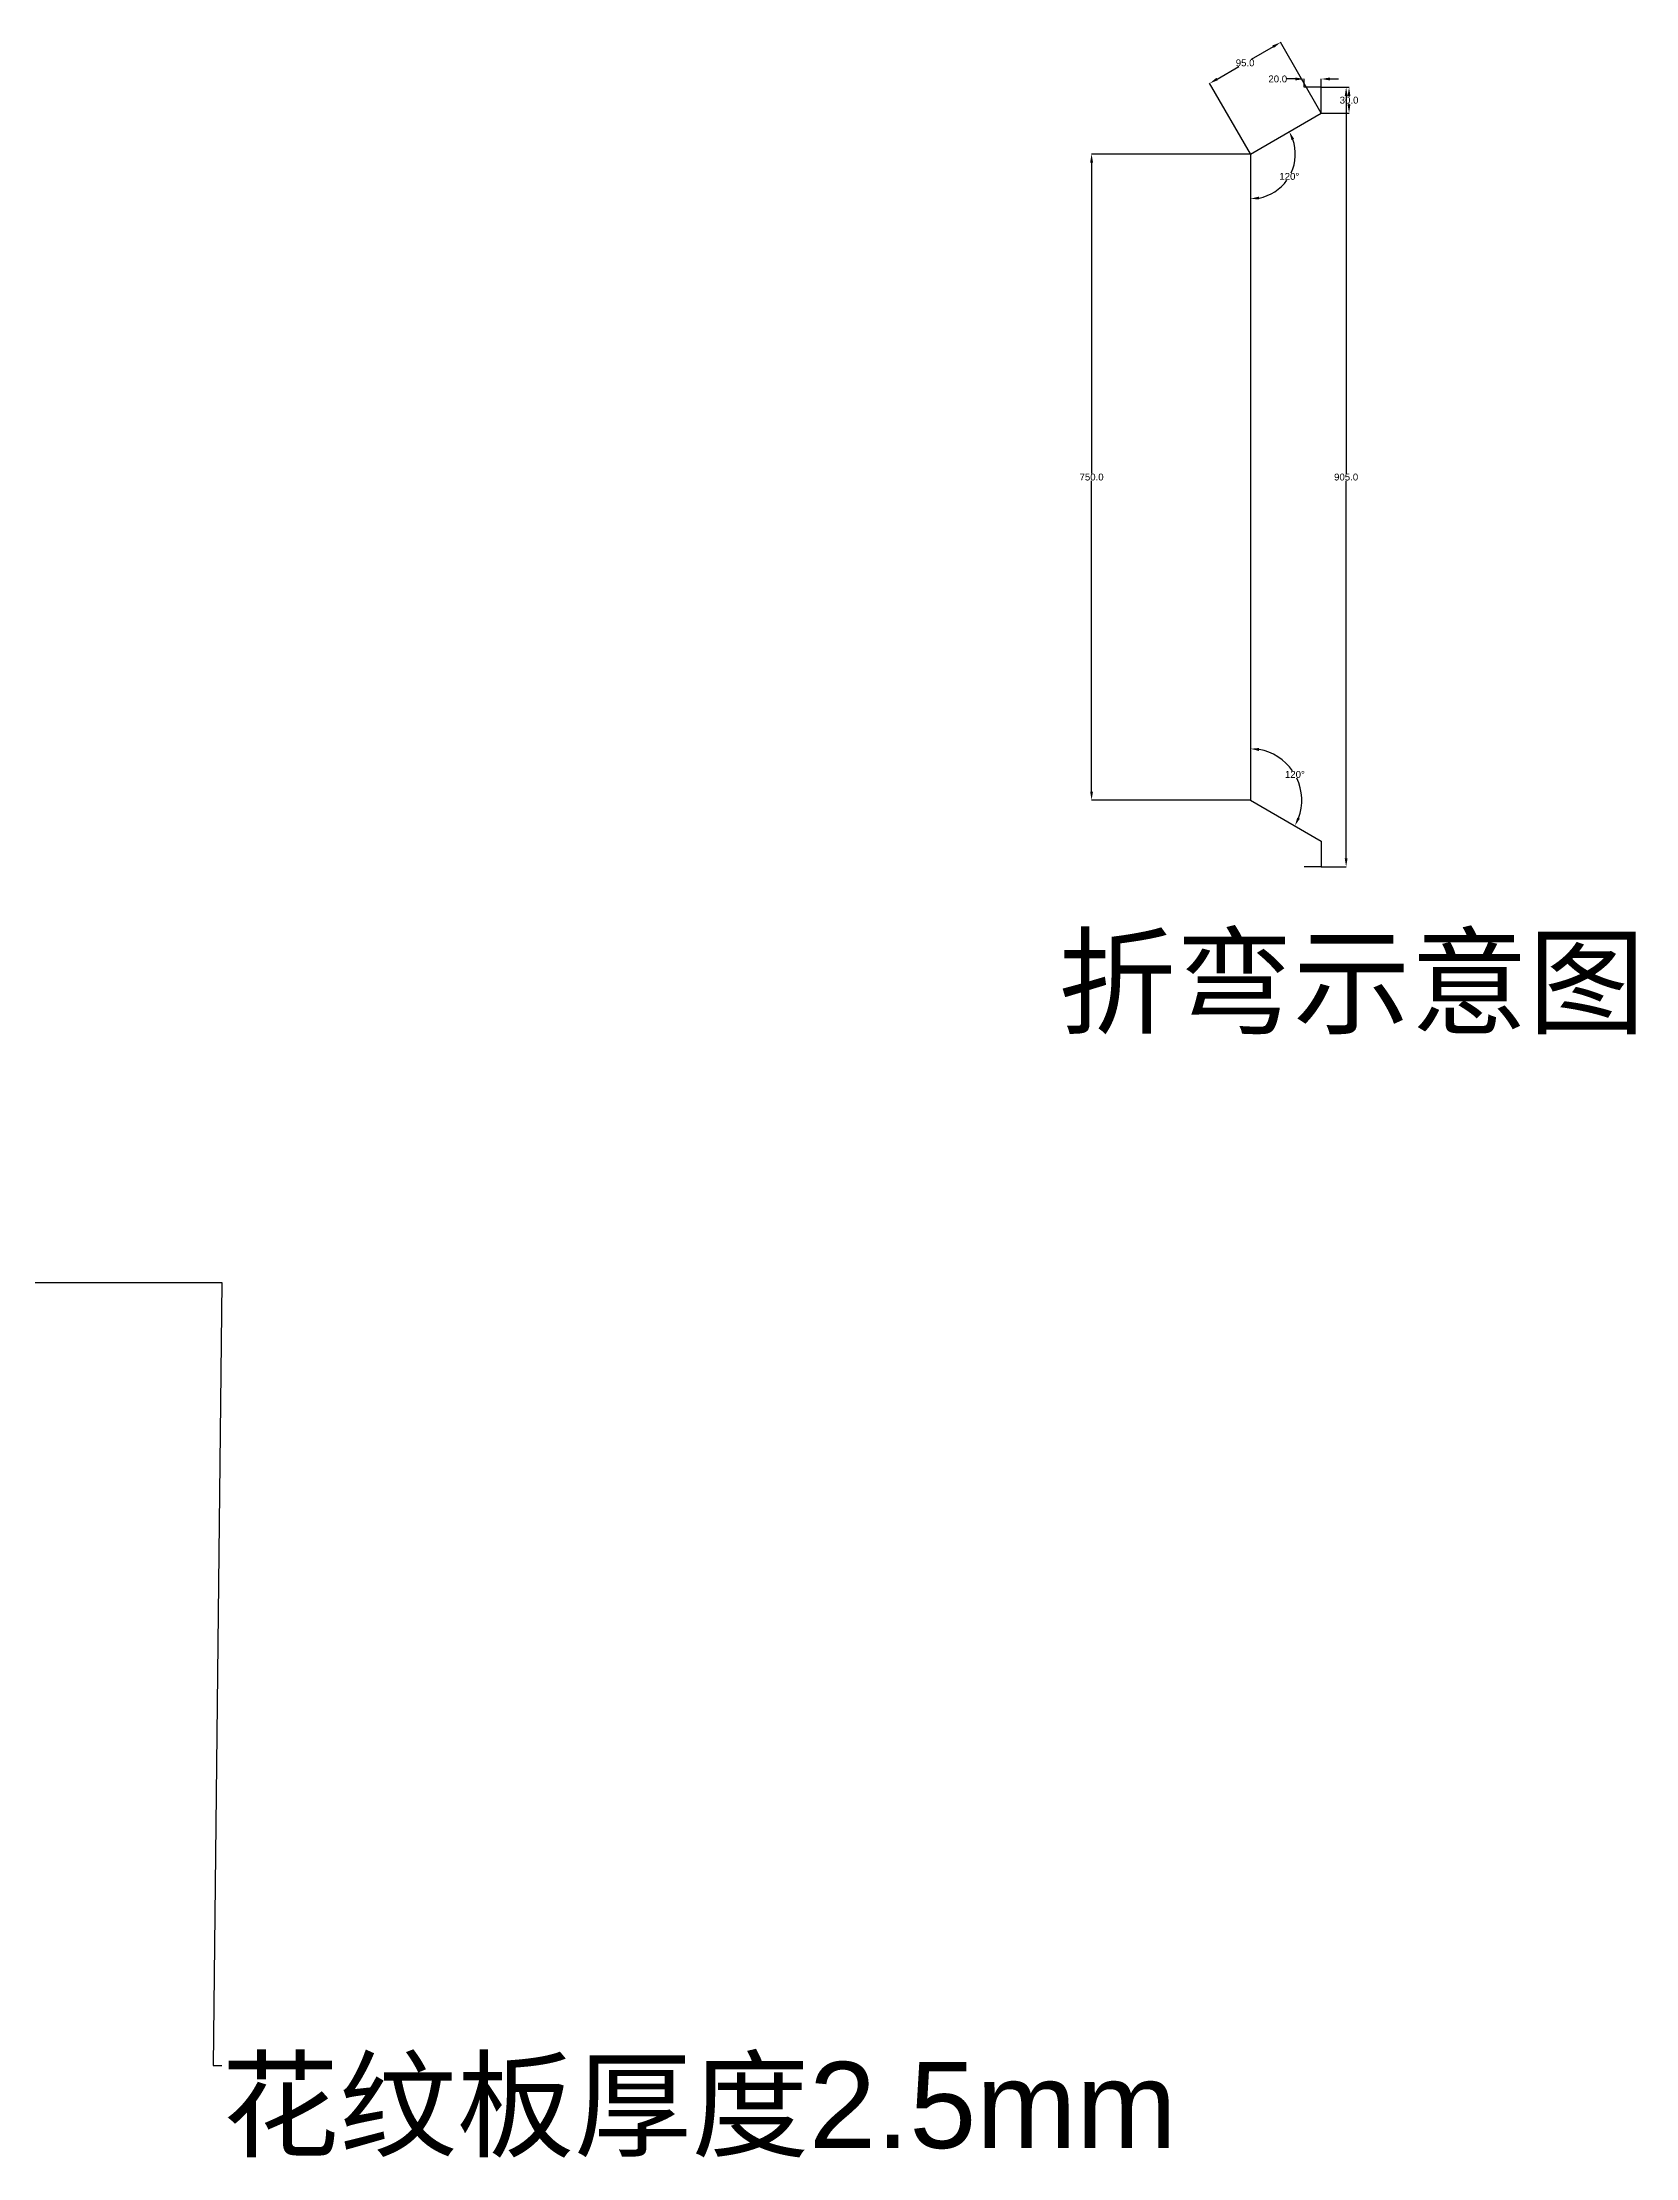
# Model space of a CAD drawing. Header units: millimetres. Extents: x 168 to 3869, y -150 to 2944.
# Drawn here: x 2019 to 3869, y 144 to 2599 of the extents above; entities that cross this region are included whole.
import ezdxf

# ---------------------------------------------------------------- set-up
doc = ezdxf.new("R2010")
doc.units = ezdxf.units.MM
doc.styles.get("Standard").update_dxf_attribs({"font": 'arial.ttf'})
doc.dimstyles.get("Standard").update_dxf_attribs({"dimtxt": 8, "dimasz": 10, "dimexe": 0.18, "dimexo": 0.0625, "dimgap": 0.09, "dimtad": 0, "dimtih": 1, "dimtoh": 1, "dimdec": 1, "dimzin": 0, "dimdsep": 46, "dimtxsty": 'Standard', "dimcen": 0.09, "dimclrd": 3, "dimclre": 3, "dimclrt": 3, "dimadec": 0, "dimazin": 0, "dimtfac": 1, "dimtdec": 1, "dimtofl": 0, "dimtmove": 0, "dimatfit": 3, "dimfxl": 1, "dimtolj": 1, "dimtzin": 0, "dimarcsym": 0})

# ---------------------------------------------------------------- blocks, each defined once
blk = doc.blocks.new('*D11')
at = {"color": 3, "linetype": 'ByBlock', "lineweight": -2, "transparency": 16777216}
for start, end in [(335.1782, 18.9753), (281.0247, 324.5352)]:
    blk.add_arc((3422, 2469.5), 52.1, start, end, dxfattribs=at)
at = {"color": 3, "linetype": 'ByBlock', "transparency": 16777216}
for points in [[(3469.7, 2485.7), (3472.7, 2487.1), (3467.1, 2495.5)], [(3432.1, 2416.8), (3431.8, 2420.1), (3422, 2417.5)]]:
    blk.add_solid(points, dxfattribs=at)
at = {"layer": 'Defpoints', "color": 0, "linetype": 'ByBlock', "transparency": 16777216}
for p in [(3504.3, 2517), (3422, 2469.5), (3422, 2469.5), (3455.4, 2429.6), (3422, 1719.5)]:
    blk.add_point(p, dxfattribs=at)
at = {"color": 3, "linetype": 'ByBlock', "transparency": 16777216, "insert": (3467.1, 2443.5), "char_height": 8, "attachment_point": 5}
blk.add_mtext('\\A1;120°', dxfattribs=at)
blk = doc.blocks.new('*D12')
at = {"color": 3, "linetype": 'ByBlock', "lineweight": -2, "transparency": 16777216}
for start, end in [(34.7499, 80.3819), (339.6181, 25.4678)]:
    blk.add_arc((3422, 1719.5), 59.6, start, end, dxfattribs=at)
at = {"color": 3, "linetype": 'ByBlock', "transparency": 16777216}
for points in [[(3431.8, 1776.6), (3432.1, 1780), (3422, 1779.1)], [(3479.4, 1698), (3476.4, 1699.4), (3473.6, 1689.7)]]:
    blk.add_solid(points, dxfattribs=at)
at = {"layer": 'Defpoints', "color": 0, "linetype": 'ByBlock', "transparency": 16777216}
for p in [(3422, 2469.5), (3422, 1719.5), (3422, 1719.5), (3480.7, 1729.9), (3504.3, 1672)]:
    blk.add_point(p, dxfattribs=at)
at = {"color": 3, "linetype": 'ByBlock', "transparency": 16777216, "insert": (3473.6, 1749.3), "char_height": 8, "attachment_point": 5}
blk.add_mtext('\\A1;120°', dxfattribs=at)
blk = doc.blocks.new('*D13')
at = {"color": 3, "linetype": 'ByBlock', "lineweight": -2, "transparency": 16777216}
for p, q in [((3421.9, 2469.5), (3237.3, 2469.5)), ((3237.5, 2459.5), (3237.5, 2098.7)), ((3237.5, 1729.5), (3237.5, 2090.3)), ((3421.9, 1719.5), (3237.3, 1719.5))]:
    blk.add_line(p, q, dxfattribs=at)
at = {"color": 3, "linetype": 'ByBlock', "transparency": 16777216}
for points in [[(3235.8, 2459.5), (3239.2, 2459.5), (3237.5, 2469.5)], [(3235.8, 1729.5), (3239.2, 1729.5), (3237.5, 1719.5)]]:
    blk.add_solid(points, dxfattribs=at)
at = {"layer": 'Defpoints', "color": 0, "linetype": 'ByBlock', "transparency": 16777216}
for p in [(3422, 2469.5), (3237.5, 1719.5), (3422, 1719.5)]:
    blk.add_point(p, dxfattribs=at)
at = {"color": 3, "linetype": 'ByBlock', "transparency": 16777216, "insert": (3237.5, 2094.5), "char_height": 8, "attachment_point": 5}
blk.add_mtext('\\A1;750.0', dxfattribs=at)
blk = doc.blocks.new('*D14')
at = {"color": 3, "linetype": 'ByBlock', "lineweight": -2, "transparency": 16777216}
for p, q in [((3448.2, 2594), (3423, 2579.4)), ((3504.2, 2517.1), (3456.8, 2599.2)), ((3383.3, 2556.5), (3408.5, 2571.1)), ((3422, 2469.6), (3374.5, 2551.7))]:
    blk.add_line(p, q, dxfattribs=at)
at = {"color": 3, "linetype": 'ByBlock', "transparency": 16777216}
for points in [[(3447.4, 2595.5), (3449.1, 2592.6), (3456.9, 2599)], [(3382.5, 2558), (3384.1, 2555.1), (3374.6, 2551.5)]]:
    blk.add_solid(points, dxfattribs=at)
at = {"layer": 'Defpoints', "color": 0, "linetype": 'ByBlock', "transparency": 16777216}
for p in [(3456.9, 2599), (3504.3, 2517), (3422, 2469.5)]:
    blk.add_point(p, dxfattribs=at)
at = {"color": 3, "linetype": 'ByBlock', "transparency": 16777216, "insert": (3415.8, 2575.3), "char_height": 8, "attachment_point": 5}
blk.add_mtext('\\A1;95.0', dxfattribs=at)
blk = doc.blocks.new('*D15')
at = {"color": 3, "linetype": 'ByBlock', "lineweight": -2, "transparency": 16777216}
for p, q in [((3504.3, 2547), (3536.7, 2547)), ((3536.5, 2537), (3536.5, 2536.2)), ((3504.3, 2517), (3536.7, 2517)), ((3536.5, 2527), (3536.5, 2527.8))]:
    blk.add_line(p, q, dxfattribs=at)
at = {"color": 3, "linetype": 'ByBlock', "transparency": 16777216}
for points in [[(3534.8, 2537), (3538.1, 2537), (3536.5, 2547)], [(3534.8, 2527), (3538.1, 2527), (3536.5, 2517)]]:
    blk.add_solid(points, dxfattribs=at)
at = {"layer": 'Defpoints', "color": 0, "linetype": 'ByBlock', "transparency": 16777216}
for p in [(3504.3, 2547), (3504.3, 2517), (3536.5, 2517)]:
    blk.add_point(p, dxfattribs=at)
at = {"color": 3, "linetype": 'ByBlock', "transparency": 16777216, "insert": (3536.5, 2532), "char_height": 8, "attachment_point": 5}
blk.add_mtext('\\A1;30.0', dxfattribs=at)
blk = doc.blocks.new('*D16')
at = {"color": 3, "linetype": 'ByBlock', "lineweight": -2, "transparency": 16777216}
for p, q in [((3474.3, 2556.6), (3464.3, 2556.6)), ((3484.3, 2547.1), (3484.3, 2556.8)), ((3504.3, 2547.1), (3504.3, 2556.8)), ((3514.3, 2556.6), (3524.3, 2556.6))]:
    blk.add_line(p, q, dxfattribs=at)
at = {"color": 3, "linetype": 'ByBlock', "transparency": 16777216}
for points in [[(3474.3, 2558.3), (3474.3, 2554.9), (3484.3, 2556.6)], [(3514.3, 2558.3), (3514.3, 2554.9), (3504.3, 2556.6)]]:
    blk.add_solid(points, dxfattribs=at)
at = {"layer": 'Defpoints', "color": 0, "linetype": 'ByBlock', "transparency": 16777216}
for p in [(3484.3, 2556.6), (3484.3, 2547), (3504.3, 2547)]:
    blk.add_point(p, dxfattribs=at)
at = {"color": 3, "linetype": 'ByBlock', "transparency": 16777216, "insert": (3453.7, 2556.6), "char_height": 8, "attachment_point": 5}
blk.add_mtext('\\A1;20.0', dxfattribs=at)
blk = doc.blocks.new('*D17')
at = {"color": 3, "linetype": 'ByBlock', "lineweight": -2, "transparency": 16777216}
for p, q in [((3504.4, 2547), (3533.3, 2547)), ((3533.1, 2537), (3533.1, 2098.7)), ((3533.1, 1652), (3533.1, 2090.3)), ((3504.3, 1642), (3533.3, 1642))]:
    blk.add_line(p, q, dxfattribs=at)
at = {"color": 3, "linetype": 'ByBlock', "transparency": 16777216}
for points in [[(3531.5, 2537), (3534.8, 2537), (3533.1, 2547)], [(3531.5, 1652), (3534.8, 1652), (3533.1, 1642)]]:
    blk.add_solid(points, dxfattribs=at)
at = {"layer": 'Defpoints', "color": 0, "linetype": 'ByBlock', "transparency": 16777216}
for p in [(3504.3, 2547), (3504.3, 1642), (3533.1, 1642)]:
    blk.add_point(p, dxfattribs=at)
at = {"color": 3, "linetype": 'ByBlock', "transparency": 16777216, "insert": (3533.1, 2094.5), "char_height": 8, "attachment_point": 5}
blk.add_mtext('\\A1;905.0', dxfattribs=at)

msp = doc.modelspace()

# ---------------------------------------------------------------- linework, layer by layer
at = {"linetype": 'ByBlock'}
for p, q in [((3504.26, 2547.01), (3484.26, 2547.01)), ((3504.26, 2517.01), (3504.26, 2547.01)), ((3421.99, 2469.51), (3504.26, 2517.01)), ((3421.99, 2469.51), (3421.99, 1719.51)), ((3421.99, 1719.51), (3504.26, 1672.01)), ((3504.26, 1672.01), (3504.26, 1642.01)), ((3504.26, 1642.01), (3484.26, 1642.01))]:
    msp.add_line(p, q, dxfattribs=at)

# ---------------------------------------------------------------- texts
at = {"color": 0, "linetype": 'ByBlock', "insert": (3198.73, 1558.41), "char_height": 100, "width": 773.7335, "attachment_point": 1}
msp.add_mtext('{\\fSimSun|b0|i0|c134|p2;折弯示意图}', dxfattribs=at)
at = {"color": 3, "linetype": 'ByBlock', "insert": (2227.37, 254.84), "char_height": 100, "width": 1275.452, "attachment_point": 1}
msp.add_mtext('{\\fSimSun|b0|i0|c134|p2;花纹板厚度}2.5mm', dxfattribs=at)

# ---------------------------------------------------------------- dimensions: what is measured, and where the dimension line sits
at = {"linetype": 'ByBlock'}
dim = msp.add_aligned_dim(p1=(3421.99, 2469.51), p2=(3504.26, 2517.01), distance=94.7, dimstyle='Standard', dxfattribs=at)
dim.commit()
dim.dimension.update_dxf_attribs({"geometry": '*D14', "text_midpoint": (3415.77, 2575.27)})
dim = msp.add_linear_dim(base=(3484.26, 2556.61), p1=(3504.26, 2547.01), p2=(3484.26, 2547.01), dimstyle='Standard', dxfattribs=at)
dim.commit()
dim.dimension.update_dxf_attribs({"geometry": '*D16', "text_midpoint": (3453.72, 2556.61)})
for base, p1, p2, picture, middle in [((3536.47, 2517.01), (3504.26, 2547.01), (3504.26, 2517.01), '*D15', (3536.47, 2532.01)), ((3533.13, 1642.01), (3504.32, 2547.01), (3504.26, 1642.01), '*D17', (3533.13, 2094.51)), ((3237.49, 1719.51), (3421.99, 2469.51), (3421.99, 1719.51), '*D13', (3237.49, 2094.51))]:
    dim = msp.add_linear_dim(base=base, p1=p1, p2=p2, angle=90, dimstyle='Standard', dxfattribs=at)
    dim.commit()
    dim.dimension.update_dxf_attribs({"geometry": picture, "text_midpoint": middle})
for base, line1, line2, picture, middle in [((3455.44, 2429.64), ((3421.99, 2469.51), (3421.99, 1719.51)), ((3421.99, 2469.51), (3504.26, 2517.01)), '*D11', (3467.06, 2443.48)), ((3480.72, 1729.86), ((3421.99, 1719.51), (3504.26, 1672.01)), ((3421.99, 2469.51), (3421.99, 1719.51)), '*D12', (3473.64, 1749.33))]:
    dim = msp.add_angular_dim_2l(base=base, line1=line1, line2=line2, dimstyle='Standard', dxfattribs=at)
    dim.commit()
    dim.dimension.update_dxf_attribs({"geometry": picture, "text_midpoint": middle})

# ---------------------------------------------------------------- leaders
at = {"linetype": 'ByBlock', "annotation_type": 0, "has_hookline": 1, "hookline_direction": 0, "text_width": 1126.88}
msp.add_leader([(845.54, 1159.62), (2227.28, 1159.62), (2217.28, 250.84), (2227.28, 250.84)], dimstyle='Standard', override={"dimgap": 0.09, "dimtad": 0}, dxfattribs=at)

doc.saveas('drawing.dxf')
